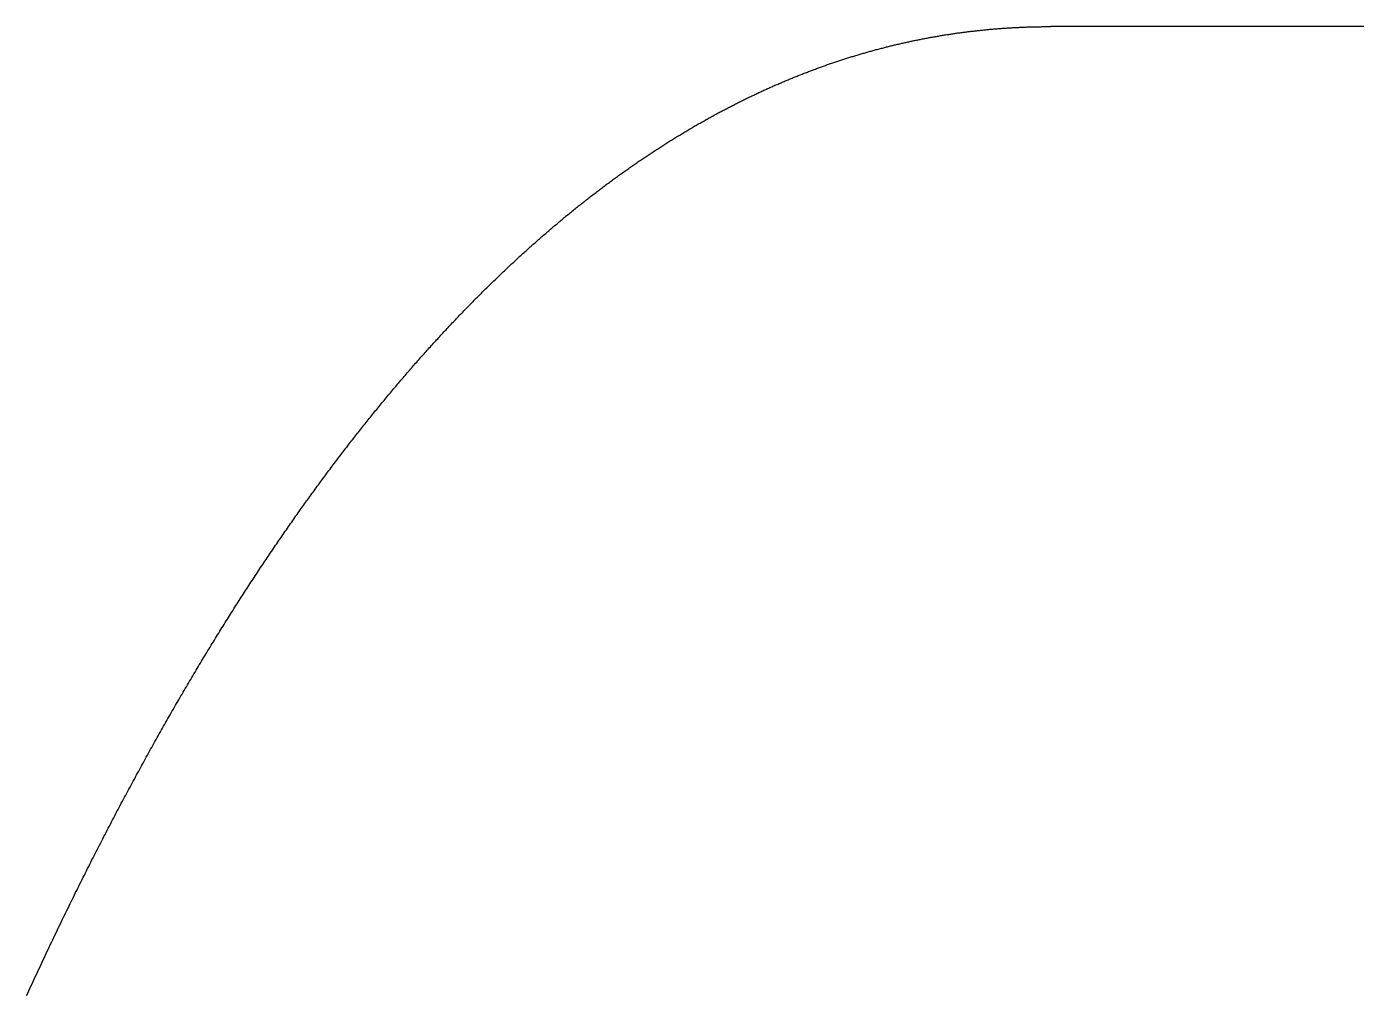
# Model space of a CAD drawing. Extents: x -14 to 314, y -178 to 13.
# Drawn here: x -3.18 to 13.29, y 1.01 to 13 of the extents above; entities that cross this region are included whole.
import ezdxf

# ---------------------------------------------------------------- set-up
doc = ezdxf.new("R2010")
doc.units = 0
doc.layers.add('BLACK', color=7, linetype='CONTINUOUS')

msp = doc.modelspace()

# ---------------------------------------------------------------- linework, layer by layer
at = {"layer": 'BLACK', "linetype": 'CONTINUOUS'}
for p, q in [((7.92367, 12.848997), (7.936324, 12.851439)), ((7.936324, 12.851439), (7.948977, 12.853861)), ((7.948977, 12.853861), (7.961634, 12.856263)), ((7.961634, 12.856263), (7.97429, 12.858645)), ((7.97429, 12.858645), (7.986951, 12.861007)), ((7.986951, 12.861007), (7.999611, 12.863349)), ((7.999611, 12.863349), (8.012275, 12.865672)), ((8.012275, 12.865672), (8.024939, 12.867973)), ((8.024939, 12.867973), (8.037607, 12.870256)), ((8.037607, 12.870256), (8.050275, 12.872517)), ((8.050275, 12.872517), (8.062946, 12.87476)), ((8.062946, 12.87476), (8.075617, 12.876982)), ((8.075617, 12.876982), (8.088293, 12.879184)), ((8.088293, 12.879184), (8.100968, 12.881366)), ((8.100968, 12.881366), (8.113647, 12.883528)), ((8.113647, 12.883528), (8.126326, 12.88567)), ((8.126326, 12.88567), (8.139009, 12.887793)), ((8.139009, 12.887793), (8.151692, 12.889895)), ((8.151692, 12.889895), (8.164379, 12.891977)), ((8.164379, 12.891977), (8.177066, 12.894039)), ((8.177066, 12.894039), (8.189757, 12.896082)), ((8.189757, 12.896082), (8.202448, 12.898104)), ((8.202448, 12.898104), (8.215143, 12.900107)), ((8.215143, 12.900107), (8.227838, 12.90209)), ((8.227838, 12.90209), (8.240538, 12.904053)), ((8.240538, 12.904053), (8.253237, 12.905995)), ((8.253237, 12.905995), (8.26594, 12.907918)), ((8.26594, 12.907918), (8.278644, 12.909821)), ((8.278644, 12.909821), (8.291351, 12.911704)), ((8.291351, 12.911704), (8.304059, 12.913567)), ((8.304059, 12.913567), (8.316771, 12.915411)), ((8.316771, 12.915411), (8.329483, 12.917234)), ((8.329483, 12.917234), (8.342199, 12.919038)), ((8.342199, 12.919038), (8.354916, 12.920821)), ((8.354916, 12.920821), (8.367637, 12.922585)), ((8.367637, 12.922585), (8.380358, 12.924329)), ((8.380358, 12.924329), (8.393083, 12.926053)), ((8.393083, 12.926053), (8.405808, 12.927756)), ((8.405808, 12.927756), (8.418538, 12.929441)), ((8.418538, 12.929441), (8.431268, 12.931105)), ((8.431268, 12.931105), (8.444002, 12.932749)), ((8.444002, 12.932749), (8.456737, 12.934374)), ((8.456737, 12.934374), (8.469476, 12.935979)), ((8.469476, 12.935979), (8.482215, 12.937563)), ((8.482215, 12.937563), (8.494959, 12.939128)), ((8.494959, 12.939128), (8.507703, 12.940673)), ((8.507703, 12.940673), (8.520451, 12.942199)), ((8.520451, 12.942199), (8.5332, 12.943704)), ((8.5332, 12.943704), (8.545954, 12.945189)), ((8.545954, 12.945189), (8.558707, 12.946655)), ((8.558707, 12.946655), (8.571465, 12.948101)), ((8.571465, 12.948101), (8.584224, 12.949527)), ((8.584224, 12.949527), (8.596987, 12.950933)), ((8.596987, 12.950933), (8.609751, 12.952319)), ((8.609751, 12.952319), (8.622519, 12.953685)), ((8.622519, 12.953685), (8.635288, 12.955032)), ((8.635288, 12.955032), (8.648061, 12.956359)), ((8.648061, 12.956359), (8.660835, 12.957665)), ((8.660835, 12.957665), (8.673613, 12.958952)), ((8.673613, 12.958952), (8.686392, 12.960219)), ((8.686392, 12.960219), (8.699175, 12.961467)), ((8.699175, 12.961467), (8.711959, 12.962694)), ((8.711959, 12.962694), (8.724748, 12.963902)), ((8.724748, 12.963902), (8.737538, 12.965089)), ((8.737538, 12.965089), (8.750331, 12.966257)), ((8.750331, 12.966257), (8.763126, 12.967405)), ((8.763126, 12.967405), (8.775925, 12.968534)), ((8.775925, 12.968534), (8.788726, 12.969642)), ((8.788726, 12.969642), (8.80153, 12.970731)), ((8.80153, 12.970731), (8.814336, 12.971799)), ((8.814336, 12.971799), (8.827146, 12.972848)), ((8.827146, 12.972848), (8.839957, 12.973877)), ((8.839957, 12.973877), (8.852773, 12.974886)), ((8.852773, 12.974886), (8.86559, 12.975876)), ((8.86559, 12.975876), (8.878411, 12.976845)), ((8.878411, 12.976845), (8.891234, 12.977795)), ((8.891234, 12.977795), (8.90406, 12.978724)), ((8.90406, 12.978724), (8.916889, 12.979634)), ((8.916889, 12.979634), (8.929721, 12.980524)), ((8.929721, 12.980524), (8.942555, 12.981395)), ((8.942555, 12.981395), (8.955393, 12.982245)), ((8.955393, 12.982245), (8.968233, 12.983075)), ((8.968233, 12.983075), (8.981077, 12.983886)), ((8.981077, 12.983886), (8.993923, 12.984677)), ((8.993923, 12.984677), (9.006773, 12.985448)), ((9.006773, 12.985448), (9.019624, 12.986199)), ((9.019624, 12.986199), (9.03248, 12.98693)), ((9.03248, 12.98693), (9.045338, 12.987641)), ((9.045338, 12.987641), (9.0582, 12.988333)), ((9.0582, 12.988333), (9.071064, 12.989004)), ((9.071064, 12.989004), (9.083931, 12.989656)), ((9.083931, 12.989656), (9.096801, 12.990288)), ((9.096801, 12.990288), (9.109675, 12.9909)), ((9.109675, 12.9909), (9.122552, 12.991492)), ((9.122552, 12.991492), (9.135432, 12.992064)), ((9.135432, 12.992064), (9.148314, 12.992616)), ((9.148314, 12.992616), (9.1612, 12.993149)), ((9.1612, 12.993149), (9.174089, 12.993661)), ((9.174089, 12.993661), (9.186982, 12.994154)), ((9.186982, 12.994154), (9.199877, 12.994627)), ((9.199877, 12.994627), (9.212776, 12.99508)), ((9.212776, 12.99508), (9.225678, 12.995513)), ((9.225678, 12.995513), (9.238583, 12.995926)), ((9.238583, 12.995926), (9.251491, 12.996319)), ((9.251491, 12.996319), (9.264403, 12.996692)), ((9.264403, 12.996692), (9.277318, 12.997045)), ((9.277318, 12.997045), (9.290236, 12.997379)), ((9.290236, 12.997379), (9.303157, 12.997692)), ((9.303157, 12.997692), (9.316082, 12.997986)), ((9.316082, 12.997986), (9.32901, 12.998259)), ((9.32901, 12.998259), (9.341942, 12.998513)), ((9.341942, 12.998513), (9.354877, 12.998746)), ((9.354877, 12.998746), (9.367815, 12.99896)), ((9.367815, 12.99896), (9.380756, 12.999154)), ((9.380756, 12.999154), (9.393702, 12.999328)), ((9.393702, 12.999328), (9.40665, 12.999482)), ((9.40665, 12.999482), (9.419602, 12.999616)), ((9.419602, 12.999616), (9.432557, 12.99973)), ((9.432557, 12.99973), (9.445516, 12.999824)), ((9.445516, 12.999824), (9.458478, 12.999898)), ((9.458478, 12.999898), (9.471445, 12.999952)), ((9.471445, 12.999952), (9.484414, 12.999986)), ((9.484414, 12.999986), (9.497387, 13)), ((9.497387, 13), (9.5, 13)), ((298, 13), (9.5, 13)), ((7.230074, 12.683605), (7.24265, 12.68716)), ((7.24265, 12.68716), (7.25523, 12.690696)), ((7.25523, 12.690696), (7.267808, 12.694211)), ((7.267808, 12.694211), (7.28039, 12.697706)), ((7.28039, 12.697706), (7.29297, 12.70118)), ((7.29297, 12.70118), (7.305554, 12.704634)), ((7.305554, 12.704634), (7.318137, 12.708067)), ((7.318137, 12.708067), (7.330723, 12.71148)), ((7.330723, 12.71148), (7.343307, 12.714872)), ((7.343307, 12.714872), (7.355896, 12.718245)), ((7.355896, 12.718245), (7.368482, 12.721596)), ((7.368482, 12.721596), (7.381073, 12.724927)), ((7.381073, 12.724927), (7.393662, 12.728238)), ((7.393662, 12.728238), (7.406255, 12.731528)), ((7.406255, 12.731528), (7.418846, 12.734798)), ((7.418846, 12.734798), (7.431442, 12.738048)), ((7.431442, 12.738048), (7.444035, 12.741277)), ((7.444035, 12.741277), (7.456633, 12.744486)), ((7.456633, 12.744486), (7.469229, 12.747675)), ((7.469229, 12.747675), (7.481829, 12.750843)), ((7.481829, 12.750843), (7.494428, 12.753991)), ((7.494428, 12.753991), (7.507031, 12.757119)), ((7.507031, 12.757119), (7.519632, 12.760226)), ((7.519632, 12.760226), (7.532237, 12.763313)), ((7.532237, 12.763313), (7.544841, 12.76638)), ((7.544841, 12.76638), (7.557449, 12.769427)), ((7.557449, 12.769427), (7.570055, 12.772453)), ((7.570055, 12.772453), (7.582666, 12.775459)), ((7.582666, 12.775459), (7.595275, 12.778445)), ((7.595275, 12.778445), (7.607888, 12.781411)), ((7.607888, 12.781411), (7.6205, 12.784356)), ((7.6205, 12.784356), (7.633116, 12.787281)), ((7.633116, 12.787281), (7.645731, 12.790186)), ((7.645731, 12.790186), (7.65835, 12.793071)), ((7.65835, 12.793071), (7.670967, 12.795935)), ((7.670967, 12.795935), (7.683589, 12.79878)), ((7.683589, 12.79878), (7.69621, 12.801603)), ((7.69621, 12.801603), (7.708834, 12.804408)), ((7.708834, 12.804408), (7.721458, 12.807191)), ((7.721458, 12.807191), (7.734085, 12.809955)), ((7.734085, 12.809955), (7.746712, 12.812698)), ((7.746712, 12.812698), (7.759343, 12.815422)), ((7.759343, 12.815422), (7.771972, 12.818125)), ((7.771972, 12.818125), (7.784606, 12.820809)), ((7.784606, 12.820809), (7.797239, 12.823471)), ((7.797239, 12.823471), (7.809876, 12.826114)), ((7.809876, 12.826114), (7.822512, 12.828737)), ((7.822512, 12.828737), (7.835152, 12.83134)), ((7.835152, 12.83134), (7.847792, 12.833922)), ((7.847792, 12.833922), (7.860435, 12.836485)), ((7.860435, 12.836485), (7.873078, 12.839027)), ((7.873078, 12.839027), (7.885725, 12.84155)), ((7.885725, 12.84155), (7.898371, 12.844052)), ((7.898371, 12.844052), (7.911021, 12.846535)), ((7.911021, 12.846535), (7.92367, 12.848997)), ((6.7151, 12.519997), (6.727649, 12.524405)), ((6.727649, 12.524405), (6.740195, 12.528791)), ((6.740195, 12.528791), (6.752745, 12.533157)), ((6.752745, 12.533157), (6.765292, 12.537501)), ((6.765292, 12.537501), (6.777844, 12.541825)), ((6.777844, 12.541825), (6.790392, 12.546127)), ((6.790392, 12.546127), (6.802944, 12.550409)), ((6.802944, 12.550409), (6.815493, 12.554669)), ((6.815493, 12.554669), (6.828047, 12.558909)), ((6.828047, 12.558909), (6.840597, 12.563127)), ((6.840597, 12.563127), (6.853152, 12.567326)), ((6.853152, 12.567326), (6.865703, 12.571502)), ((6.865703, 12.571502), (6.878259, 12.575659)), ((6.878259, 12.575659), (6.890812, 12.579793)), ((6.890812, 12.579793), (6.903369, 12.583908)), ((6.903369, 12.583908), (6.915923, 12.588001)), ((6.915923, 12.588001), (6.928481, 12.592074)), ((6.928481, 12.592074), (6.941037, 12.596126)), ((6.941037, 12.596126), (6.953597, 12.600157)), ((6.953597, 12.600157), (6.966154, 12.604167)), ((6.966154, 12.604167), (6.978715, 12.608157)), ((6.978715, 12.608157), (6.991273, 12.612125)), ((6.991273, 12.612125), (7.003836, 12.616074)), ((7.003836, 12.616074), (7.016396, 12.620001)), ((7.016396, 12.620001), (7.02896, 12.623908)), ((7.02896, 12.623908), (7.041522, 12.627793)), ((7.041522, 12.627793), (7.054087, 12.631659)), ((7.054087, 12.631659), (7.06665, 12.635503)), ((7.06665, 12.635503), (7.079218, 12.639327)), ((7.079218, 12.639327), (7.091783, 12.64313)), ((7.091783, 12.64313), (7.104352, 12.646913)), ((7.104352, 12.646913), (7.116918, 12.650674)), ((7.116918, 12.650674), (7.129489, 12.654416)), ((7.129489, 12.654416), (7.142057, 12.658136)), ((7.142057, 12.658136), (7.15463, 12.661836)), ((7.15463, 12.661836), (7.1672, 12.665515)), ((7.1672, 12.665515), (7.179774, 12.669175)), ((7.179774, 12.669175), (7.192346, 12.672812)), ((7.192346, 12.672812), (7.204922, 12.676431)), ((7.204922, 12.676431), (7.217496, 12.680027)), ((7.217496, 12.680027), (7.230074, 12.683605)), ((6.27616, 12.352364), (6.288696, 12.357516)), ((6.288696, 12.357516), (6.301236, 12.362649)), ((6.301236, 12.362649), (6.313772, 12.367759)), ((6.313772, 12.367759), (6.326312, 12.372848)), ((6.326312, 12.372848), (6.338848, 12.377915)), ((6.338848, 12.377915), (6.351388, 12.382961)), ((6.351388, 12.382961), (6.363924, 12.387985)), ((6.363924, 12.387985), (6.376465, 12.392988)), ((6.376465, 12.392988), (6.389001, 12.397969)), ((6.389001, 12.397969), (6.401542, 12.402929)), ((6.401542, 12.402929), (6.414079, 12.407867)), ((6.414079, 12.407867), (6.42662, 12.412785)), ((6.42662, 12.412785), (6.439158, 12.417679)), ((6.439158, 12.417679), (6.451699, 12.422554)), ((6.451699, 12.422554), (6.464237, 12.427406)), ((6.464237, 12.427406), (6.476779, 12.432238)), ((6.476779, 12.432238), (6.489318, 12.437048)), ((6.489318, 12.437048), (6.50186, 12.441837)), ((6.50186, 12.441837), (6.514399, 12.446604)), ((6.514399, 12.446604), (6.526942, 12.451351)), ((6.526942, 12.451351), (6.539482, 12.456075)), ((6.539482, 12.456075), (6.552025, 12.460779)), ((6.552025, 12.460779), (6.564565, 12.465461)), ((6.564565, 12.465461), (6.57711, 12.470123)), ((6.57711, 12.470123), (6.589651, 12.474762)), ((6.589651, 12.474762), (6.602196, 12.479381)), ((6.602196, 12.479381), (6.614737, 12.483978)), ((6.614737, 12.483978), (6.627283, 12.488555)), ((6.627283, 12.488555), (6.639825, 12.493109)), ((6.639825, 12.493109), (6.652372, 12.497644)), ((6.652372, 12.497644), (6.664915, 12.502156)), ((6.664915, 12.502156), (6.677463, 12.506649)), ((6.677463, 12.506649), (6.690007, 12.511119)), ((6.690007, 12.511119), (6.702555, 12.515569)), ((6.702555, 12.515569), (6.7151, 12.519997)), ((5.900014, 12.187624), (5.912552, 12.193433)), ((5.912552, 12.193433), (5.925094, 12.199222)), ((5.925094, 12.199222), (5.937632, 12.204986)), ((5.937632, 12.204986), (5.950174, 12.210731)), ((5.950174, 12.210731), (5.962711, 12.216452)), ((5.962711, 12.216452), (5.975252, 12.222152)), ((5.975252, 12.222152), (5.987789, 12.227828)), ((5.987789, 12.227828), (6.00033, 12.233485)), ((6.00033, 12.233485), (6.012867, 12.239117)), ((6.012867, 12.239117), (6.025407, 12.244729)), ((6.025407, 12.244729), (6.037943, 12.250318)), ((6.037943, 12.250318), (6.050484, 12.255886)), ((6.050484, 12.255886), (6.06302, 12.26143)), ((6.06302, 12.26143), (6.07556, 12.266955)), ((6.07556, 12.266955), (6.088095, 12.272456)), ((6.088095, 12.272456), (6.100635, 12.277936)), ((6.100635, 12.277936), (6.113171, 12.283393)), ((6.113171, 12.283393), (6.125711, 12.28883)), ((6.125711, 12.28883), (6.138246, 12.294243)), ((6.138246, 12.294243), (6.150786, 12.299636)), ((6.150786, 12.299636), (6.163321, 12.305006)), ((6.163321, 12.305006), (6.175861, 12.310356)), ((6.175861, 12.310356), (6.188396, 12.315682)), ((6.188396, 12.315682), (6.200935, 12.320988)), ((6.200935, 12.320988), (6.213471, 12.32627)), ((6.213471, 12.32627), (6.22601, 12.331533)), ((6.22601, 12.331533), (6.238546, 12.336772)), ((6.238546, 12.336772), (6.251085, 12.341992)), ((6.251085, 12.341992), (6.263621, 12.347188)), ((6.263621, 12.347188), (6.27616, 12.352364)), ((5.561297, 12.022299), (5.57385, 12.028716)), ((5.57385, 12.028716), (5.586397, 12.035108)), ((5.586397, 12.035108), (5.598949, 12.04148)), ((5.598949, 12.04148), (5.611496, 12.047827)), ((5.611496, 12.047827), (5.624047, 12.054154)), ((5.624047, 12.054154), (5.636593, 12.060456)), ((5.636593, 12.060456), (5.649143, 12.066737)), ((5.649143, 12.066737), (5.661687, 12.072994)), ((5.661687, 12.072994), (5.674237, 12.07923)), ((5.674237, 12.07923), (5.686781, 12.085441)), ((5.686781, 12.085441), (5.699329, 12.091632)), ((5.699329, 12.091632), (5.711872, 12.097798)), ((5.711872, 12.097798), (5.724419, 12.103945)), ((5.724419, 12.103945), (5.736962, 12.110066)), ((5.736962, 12.110066), (5.749509, 12.116167)), ((5.749509, 12.116167), (5.76205, 12.122243)), ((5.76205, 12.122243), (5.774596, 12.1283)), ((5.774596, 12.1283), (5.787137, 12.134331)), ((5.787137, 12.134331), (5.799682, 12.140343)), ((5.799682, 12.140343), (5.812222, 12.14633)), ((5.812222, 12.14633), (5.824767, 12.152297)), ((5.824767, 12.152297), (5.837307, 12.158239)), ((5.837307, 12.158239), (5.84985, 12.164161)), ((5.84985, 12.164161), (5.862389, 12.170059)), ((5.862389, 12.170059), (5.874933, 12.175937)), ((5.874933, 12.175937), (5.887471, 12.18179)), ((5.887471, 12.18179), (5.900014, 12.187624)), ((5.259906, 11.86143), (5.272474, 11.8684)), ((5.272474, 11.8684), (5.285037, 11.875344)), ((5.285037, 11.875344), (5.297603, 11.882267)), ((5.297603, 11.882267), (5.310164, 11.889165)), ((5.310164, 11.889165), (5.32273, 11.896042)), ((5.32273, 11.896042), (5.335289, 11.902893)), ((5.335289, 11.902893), (5.347853, 11.909724)), ((5.347853, 11.909724), (5.360411, 11.916528)), ((5.360411, 11.916528), (5.372973, 11.923313)), ((5.372973, 11.923313), (5.38553, 11.930071)), ((5.38553, 11.930071), (5.398091, 11.93681)), ((5.398091, 11.93681), (5.410647, 11.943522)), ((5.410647, 11.943522), (5.423207, 11.950214)), ((5.423207, 11.950214), (5.435761, 11.956881)), ((5.435761, 11.956881), (5.44832, 11.963527)), ((5.44832, 11.963527), (5.460873, 11.970147)), ((5.460873, 11.970147), (5.47343, 11.976748)), ((5.47343, 11.976748), (5.485982, 11.983322)), ((5.485982, 11.983322), (5.498538, 11.989877)), ((5.498538, 11.989877), (5.511089, 11.996406)), ((5.511089, 11.996406), (5.523644, 12.002914)), ((5.523644, 12.002914), (5.536194, 12.009398)), ((5.536194, 12.009398), (5.548748, 12.015861)), ((5.548748, 12.015861), (5.561297, 12.022299)), ((4.97068, 11.69467), (4.983262, 11.70218)), ((4.983262, 11.70218), (4.995849, 11.709668)), ((4.995849, 11.709668), (5.008429, 11.71713)), ((5.008429, 11.71713), (5.021013, 11.724571)), ((5.021013, 11.724571), (5.033592, 11.731985)), ((5.033592, 11.731985), (5.046175, 11.739379)), ((5.046175, 11.739379), (5.058751, 11.746745)), ((5.058751, 11.746745), (5.071332, 11.754091)), ((5.071332, 11.754091), (5.083907, 11.761411)), ((5.083907, 11.761411), (5.096486, 11.768709)), ((5.096486, 11.768709), (5.10906, 11.775981)), ((5.10906, 11.775981), (5.121637, 11.783233)), ((5.121637, 11.783233), (5.134209, 11.790458)), ((5.134209, 11.790458), (5.146785, 11.797662)), ((5.146785, 11.797662), (5.159355, 11.80484)), ((5.159355, 11.80484), (5.171929, 11.811997)), ((5.171929, 11.811997), (5.184497, 11.819128)), ((5.184497, 11.819128), (5.19707, 11.826238)), ((5.19707, 11.826238), (5.209637, 11.833322)), ((5.209637, 11.833322), (5.222208, 11.840385)), ((5.222208, 11.840385), (5.234773, 11.847423)), ((5.234773, 11.847423), (5.247343, 11.854439)), ((5.247343, 11.854439), (5.259906, 11.86143)), ((4.706171, 11.531383), (4.71878, 11.539403)), ((4.71878, 11.539403), (4.731382, 11.547395)), ((4.731382, 11.547395), (4.743989, 11.555366)), ((4.743989, 11.555366), (4.756588, 11.563308)), ((4.756588, 11.563308), (4.769193, 11.571231)), ((4.769193, 11.571231), (4.781791, 11.579125)), ((4.781791, 11.579125), (4.794393, 11.586999)), ((4.794393, 11.586999), (4.806989, 11.594844)), ((4.806989, 11.594844), (4.819589, 11.60267)), ((4.819589, 11.60267), (4.832182, 11.610467)), ((4.832182, 11.610467), (4.844781, 11.618244)), ((4.844781, 11.618244), (4.857372, 11.625993)), ((4.857372, 11.625993), (4.869968, 11.633721)), ((4.869968, 11.633721), (4.882558, 11.641422)), ((4.882558, 11.641422), (4.895152, 11.649103)), ((4.895152, 11.649103), (4.90774, 11.656755)), ((4.90774, 11.656755), (4.920332, 11.664388)), ((4.920332, 11.664388), (4.932918, 11.671993)), ((4.932918, 11.671993), (4.945508, 11.679577)), ((4.945508, 11.679577), (4.958092, 11.687134)), ((4.958092, 11.687134), (4.97068, 11.69467)), ((4.453813, 11.365859), (4.466445, 11.374373)), ((4.466445, 11.374373), (4.47907, 11.382857)), ((4.47907, 11.382857), (4.4917, 11.391321)), ((4.4917, 11.391321), (4.504322, 11.399756)), ((4.504322, 11.399756), (4.51695, 11.40817)), ((4.51695, 11.40817), (4.52957, 11.416556)), ((4.52957, 11.416556), (4.542195, 11.42492)), ((4.542195, 11.42492), (4.554812, 11.433256)), ((4.554812, 11.433256), (4.567435, 11.44157)), ((4.567435, 11.44157), (4.58005, 11.449856)), ((4.58005, 11.449856), (4.592671, 11.458122)), ((4.592671, 11.458122), (4.605284, 11.466359)), ((4.605284, 11.466359), (4.617902, 11.474575)), ((4.617902, 11.474575), (4.630512, 11.482762)), ((4.630512, 11.482762), (4.643128, 11.490929)), ((4.643128, 11.490929), (4.655736, 11.499067)), ((4.655736, 11.499067), (4.66835, 11.507185)), ((4.66835, 11.507185), (4.680956, 11.515274)), ((4.680956, 11.515274), (4.693567, 11.523343)), ((4.693567, 11.523343), (4.706171, 11.531383)), ((4.213618, 11.199358), (4.226269, 11.208347)), ((4.226269, 11.208347), (4.238924, 11.217315)), ((4.238924, 11.217315), (4.251572, 11.226253)), ((4.251572, 11.226253), (4.264225, 11.23517)), ((4.264225, 11.23517), (4.276871, 11.244058)), ((4.276871, 11.244058), (4.289521, 11.252924)), ((4.289521, 11.252924), (4.302164, 11.261761)), ((4.302164, 11.261761), (4.314811, 11.270576)), ((4.314811, 11.270576), (4.327451, 11.279363)), ((4.327451, 11.279363), (4.340096, 11.288128)), ((4.340096, 11.288128), (4.352734, 11.296863)), ((4.352734, 11.296863), (4.365376, 11.305578)), ((4.365376, 11.305578), (4.378011, 11.314263)), ((4.378011, 11.314263), (4.390651, 11.322927)), ((4.390651, 11.322927), (4.403284, 11.331562)), ((4.403284, 11.331562), (4.415921, 11.340176)), ((4.415921, 11.340176), (4.428551, 11.34876)), ((4.428551, 11.34876), (4.441185, 11.357324)), ((4.441185, 11.357324), (4.453813, 11.365859)), ((3.98561, 11.033116), (3.998286, 11.042569)), ((3.998286, 11.042569), (4.010967, 11.052001)), ((4.010967, 11.052001), (4.02364, 11.061403)), ((4.02364, 11.061403), (4.036318, 11.070783)), ((4.036318, 11.070783), (4.048988, 11.080132)), ((4.048988, 11.080132), (4.061664, 11.08946)), ((4.061664, 11.08946), (4.074331, 11.098758)), ((4.074331, 11.098758), (4.087003, 11.108034)), ((4.087003, 11.108034), (4.099668, 11.11728)), ((4.099668, 11.11728), (4.112337, 11.126504)), ((4.112337, 11.126504), (4.124999, 11.135699)), ((4.124999, 11.135699), (4.137666, 11.144872)), ((4.137666, 11.144872), (4.150325, 11.154015)), ((4.150325, 11.154015), (4.162989, 11.163136)), ((4.162989, 11.163136), (4.175645, 11.172228)), ((4.175645, 11.172228), (4.188306, 11.181298)), ((4.188306, 11.181298), (4.20096, 11.190339)), ((4.20096, 11.190339), (4.213618, 11.199358)), ((3.769829, 10.86835), (3.782537, 10.878256)), ((3.782537, 10.878256), (3.795237, 10.88813)), ((3.795237, 10.88813), (3.807942, 10.897983)), ((3.807942, 10.897983), (3.82064, 10.907804)), ((3.82064, 10.907804), (3.833342, 10.917604)), ((3.833342, 10.917604), (3.846036, 10.927372)), ((3.846036, 10.927372), (3.858735, 10.937119)), ((3.858735, 10.937119), (3.871426, 10.946835)), ((3.871426, 10.946835), (3.884122, 10.956529)), ((3.884122, 10.956529), (3.89681, 10.966191)), ((3.89681, 10.966191), (3.909503, 10.975833)), ((3.909503, 10.975833), (3.922188, 10.985443)), ((3.922188, 10.985443), (3.934878, 10.995032)), ((3.934878, 10.995032), (3.94756, 11.00459)), ((3.94756, 11.00459), (3.960246, 11.014126)), ((3.960246, 11.014126), (3.972926, 11.023632)), ((3.972926, 11.023632), (3.98561, 11.033116)), ((3.566332, 10.706255), (3.579066, 10.716591)), ((3.579066, 10.716591), (3.591792, 10.726894)), ((3.591792, 10.726894), (3.604523, 10.737175)), ((3.604523, 10.737175), (3.617245, 10.747425)), ((3.617245, 10.747425), (3.629973, 10.757652)), ((3.629973, 10.757652), (3.642692, 10.767847)), ((3.642692, 10.767847), (3.655416, 10.778021)), ((3.655416, 10.778021), (3.668132, 10.788162)), ((3.668132, 10.788162), (3.680853, 10.798282)), ((3.680853, 10.798282), (3.693566, 10.80837)), ((3.693566, 10.80837), (3.706283, 10.818436)), ((3.706283, 10.818436), (3.718993, 10.82847)), ((3.718993, 10.82847), (3.731707, 10.838483)), ((3.731707, 10.838483), (3.744414, 10.848464)), ((3.744414, 10.848464), (3.757125, 10.858423)), ((3.757125, 10.858423), (3.769829, 10.86835)), ((3.362417, 10.537214), (3.375178, 10.547988)), ((3.375178, 10.547988), (3.38793, 10.558729)), ((3.38793, 10.558729), (3.400687, 10.569447)), ((3.400687, 10.569447), (3.413436, 10.580133)), ((3.413436, 10.580133), (3.42619, 10.590796)), ((3.42619, 10.590796), (3.438936, 10.601427)), ((3.438936, 10.601427), (3.451686, 10.612035)), ((3.451686, 10.612035), (3.464428, 10.622611)), ((3.464428, 10.622611), (3.477176, 10.633165)), ((3.477176, 10.633165), (3.489914, 10.643686)), ((3.489914, 10.643686), (3.502658, 10.654185)), ((3.502658, 10.654185), (3.515394, 10.664651)), ((3.515394, 10.664651), (3.528134, 10.675096)), ((3.528134, 10.675096), (3.540866, 10.685507)), ((3.540866, 10.685507), (3.553604, 10.695897)), ((3.553604, 10.695897), (3.566332, 10.706255)), ((3.170853, 10.372312), (3.183633, 10.383499)), ((3.183633, 10.383499), (3.196418, 10.394663)), ((3.196418, 10.394663), (3.209194, 10.405794)), ((3.209194, 10.405794), (3.221976, 10.416902)), ((3.221976, 10.416902), (3.234749, 10.427976)), ((3.234749, 10.427976), (3.247527, 10.439028)), ((3.247527, 10.439028), (3.260296, 10.450047)), ((3.260296, 10.450047), (3.273071, 10.461043)), ((3.273071, 10.461043), (3.285837, 10.472005)), ((3.285837, 10.472005), (3.298608, 10.482946)), ((3.298608, 10.482946), (3.31137, 10.493853)), ((3.31137, 10.493853), (3.324138, 10.504737)), ((3.324138, 10.504737), (3.336897, 10.515589)), ((3.336897, 10.515589), (3.349661, 10.526418)), ((3.349661, 10.526418), (3.362417, 10.537214)), ((2.991699, 10.212685), (3.004503, 10.224269)), ((3.004503, 10.224269), (3.017314, 10.235831)), ((3.017314, 10.235831), (3.030115, 10.247357)), ((3.030115, 10.247357), (3.042921, 10.258862)), ((3.042921, 10.258862), (3.055719, 10.270331)), ((3.055719, 10.270331), (3.068522, 10.281779)), ((3.068522, 10.281779), (3.081316, 10.293192)), ((3.081316, 10.293192), (3.094116, 10.304582)), ((3.094116, 10.304582), (3.106906, 10.315938)), ((3.106906, 10.315938), (3.119702, 10.327272)), ((3.119702, 10.327272), (3.132489, 10.338571)), ((3.132489, 10.338571), (3.145281, 10.349849)), ((3.145281, 10.349849), (3.158064, 10.361092)), ((3.158064, 10.361092), (3.170853, 10.372312)), ((2.812189, 10.047441), (2.825019, 10.059429)), ((2.825019, 10.059429), (2.837855, 10.071395)), ((2.837855, 10.071395), (2.850682, 10.083325)), ((2.850682, 10.083325), (2.863514, 10.095232)), ((2.863514, 10.095232), (2.876337, 10.107104)), ((2.876337, 10.107104), (2.889166, 10.118954)), ((2.889166, 10.118954), (2.901985, 10.130768)), ((2.901985, 10.130768), (2.91481, 10.14256)), ((2.91481, 10.14256), (2.927626, 10.154316)), ((2.927626, 10.154316), (2.940447, 10.16605)), ((2.940447, 10.16605), (2.953259, 10.177748)), ((2.953259, 10.177748), (2.966076, 10.189425)), ((2.966076, 10.189425), (2.978885, 10.201066)), ((2.978885, 10.201066), (2.991699, 10.212685)), ((2.632315, 9.876483), (2.645172, 9.888882)), ((2.645172, 9.888882), (2.658034, 9.901259)), ((2.658034, 9.901259), (2.670887, 9.913599)), ((2.670887, 9.913599), (2.683745, 9.925917)), ((2.683745, 9.925917), (2.696594, 9.938198)), ((2.696594, 9.938198), (2.709449, 9.950456)), ((2.709449, 9.950456), (2.722294, 9.962679)), ((2.722294, 9.962679), (2.735145, 9.974878)), ((2.735145, 9.974878), (2.747987, 9.987042)), ((2.747987, 9.987042), (2.760834, 9.999183)), ((2.760834, 9.999183), (2.773672, 10.011288)), ((2.773672, 10.011288), (2.786515, 10.02337)), ((2.786515, 10.02337), (2.799349, 10.035417)), ((2.799349, 10.035417), (2.812189, 10.047441)), ((2.464954, 9.712529), (2.477843, 9.725324)), ((2.477843, 9.725324), (2.490722, 9.738081)), ((2.490722, 9.738081), (2.503607, 9.750816)), ((2.503607, 9.750816), (2.516483, 9.763514)), ((2.516483, 9.763514), (2.529364, 9.776188)), ((2.529364, 9.776188), (2.542236, 9.788826)), ((2.542236, 9.788826), (2.555113, 9.801441)), ((2.555113, 9.801441), (2.567981, 9.814019)), ((2.567981, 9.814019), (2.580855, 9.826574)), ((2.580855, 9.826574), (2.593719, 9.839092)), ((2.593719, 9.839092), (2.606589, 9.851588)), ((2.606589, 9.851588), (2.619449, 9.864046)), ((2.619449, 9.864046), (2.632315, 9.876483)), ((2.297276, 9.543489), (2.310182, 9.556671)), ((2.310182, 9.556671), (2.323094, 9.56983)), ((2.323094, 9.56983), (2.335997, 9.582951)), ((2.335997, 9.582951), (2.348905, 9.59605)), ((2.348905, 9.59605), (2.361804, 9.60911)), ((2.361804, 9.60911), (2.374708, 9.622147)), ((2.374708, 9.622147), (2.387603, 9.635146)), ((2.387603, 9.635146), (2.400503, 9.648123)), ((2.400503, 9.648123), (2.413394, 9.661061)), ((2.413394, 9.661061), (2.426291, 9.673977)), ((2.426291, 9.673977), (2.439178, 9.686855)), ((2.439178, 9.686855), (2.452071, 9.699711)), ((2.452071, 9.699711), (2.464954, 9.712529)), ((2.142201, 9.382857), (2.155131, 9.396409)), ((2.155131, 9.396409), (2.168067, 9.409938)), ((2.168067, 9.409938), (2.180993, 9.423428)), ((2.180993, 9.423428), (2.193924, 9.436895)), ((2.193924, 9.436895), (2.206846, 9.450323)), ((2.206846, 9.450323), (2.219774, 9.463728)), ((2.219774, 9.463728), (2.232692, 9.477095)), ((2.232692, 9.477095), (2.245616, 9.490438)), ((2.245616, 9.490438), (2.25853, 9.503743)), ((2.25853, 9.503743), (2.27145, 9.517025)), ((2.27145, 9.517025), (2.28436, 9.530268)), ((2.28436, 9.530268), (2.297276, 9.543489)), ((1.986845, 9.21775), (1.999798, 9.231677)), ((1.999798, 9.231677), (2.012757, 9.245581)), ((2.012757, 9.245581), (2.025707, 9.259446)), ((2.025707, 9.259446), (2.038662, 9.273287)), ((2.038662, 9.273287), (2.051607, 9.287088)), ((2.051607, 9.287088), (2.064559, 9.300867)), ((2.064559, 9.300867), (2.0775, 9.314606)), ((2.0775, 9.314606), (2.090447, 9.328322)), ((2.090447, 9.328322), (2.103385, 9.341998)), ((2.103385, 9.341998), (2.116328, 9.355652)), ((2.116328, 9.355652), (2.129262, 9.369266)), ((2.129262, 9.369266), (2.142201, 9.382857)), ((1.831205, 9.048101), (1.844182, 9.062409)), ((1.844182, 9.062409), (1.857165, 9.076694)), ((1.857165, 9.076694), (1.870138, 9.090938)), ((1.870138, 9.090938), (1.883117, 9.105159)), ((1.883117, 9.105159), (1.896086, 9.11934)), ((1.896086, 9.11934), (1.909061, 9.133497)), ((1.909061, 9.133497), (1.922026, 9.147614)), ((1.922026, 9.147614), (1.934997, 9.161708)), ((1.934997, 9.161708), (1.947958, 9.175762)), ((1.947958, 9.175762), (1.960925, 9.189792)), ((1.960925, 9.189792), (1.973882, 9.203782)), ((1.973882, 9.203782), (1.986845, 9.21775)), ((1.688281, 8.888537), (1.701287, 8.903208)), ((1.701287, 8.903208), (1.714284, 8.917838)), ((1.714284, 8.917838), (1.727287, 8.932445)), ((1.727287, 8.932445), (1.740279, 8.94701)), ((1.740279, 8.94701), (1.753278, 8.961552)), ((1.753278, 8.961552), (1.766267, 8.976053)), ((1.766267, 8.976053), (1.779262, 8.99053)), ((1.779262, 8.99053), (1.792247, 9.004966)), ((1.792247, 9.004966), (1.805237, 9.019379)), ((1.805237, 9.019379), (1.818218, 9.033752)), ((1.818218, 9.033752), (1.831205, 9.048101)), ((1.545124, 8.725057), (1.558145, 8.740078)), ((1.558145, 8.740078), (1.571171, 8.755076)), ((1.571171, 8.755076), (1.584188, 8.770032)), ((1.584188, 8.770032), (1.59721, 8.784964)), ((1.59721, 8.784964), (1.610223, 8.799854)), ((1.610223, 8.799854), (1.623241, 8.81472)), ((1.623241, 8.81472), (1.63625, 8.829545)), ((1.63625, 8.829545), (1.649265, 8.844346)), ((1.649265, 8.844346), (1.662269, 8.859106)), ((1.662269, 8.859106), (1.67528, 8.873842)), ((1.67528, 8.873842), (1.688281, 8.888537)), ((1.40172, 8.55759), (1.414771, 8.572984)), ((1.414771, 8.572984), (1.427811, 8.588336)), ((1.427811, 8.588336), (1.440857, 8.603664)), ((1.440857, 8.603664), (1.453894, 8.618949)), ((1.453894, 8.618949), (1.466936, 8.634211)), ((1.466936, 8.634211), (1.479968, 8.64943)), ((1.479968, 8.64943), (1.493007, 8.664625)), ((1.493007, 8.664625), (1.506035, 8.679778)), ((1.506035, 8.679778), (1.519069, 8.694907)), ((1.519069, 8.694907), (1.532094, 8.709994)), ((1.532094, 8.709994), (1.545124, 8.725057)), ((1.271149, 8.401854), (1.284219, 8.417583)), ((1.284219, 8.417583), (1.297279, 8.433269)), ((1.297279, 8.433269), (1.310345, 8.448932)), ((1.310345, 8.448932), (1.323401, 8.464551)), ((1.323401, 8.464551), (1.336463, 8.480146)), ((1.336463, 8.480146), (1.349516, 8.495698)), ((1.349516, 8.495698), (1.362574, 8.511226)), ((1.362574, 8.511226), (1.375622, 8.526711)), ((1.375622, 8.526711), (1.388676, 8.542172)), ((1.388676, 8.542172), (1.40172, 8.55759)), ((1.127297, 8.226652), (1.140381, 8.242745)), ((1.140381, 8.242745), (1.15347, 8.258814)), ((1.15347, 8.258814), (1.16655, 8.274838)), ((1.16655, 8.274838), (1.179636, 8.290839)), ((1.179636, 8.290839), (1.192712, 8.306796)), ((1.192712, 8.306796), (1.205794, 8.322728)), ((1.205794, 8.322728), (1.218865, 8.338617)), ((1.218865, 8.338617), (1.231943, 8.354482)), ((1.231943, 8.354482), (1.245011, 8.370303)), ((1.245011, 8.370303), (1.258085, 8.3861)), ((1.258085, 8.3861), (1.271149, 8.401854)), ((0.996313, 8.063786), (1.009416, 8.080222)), ((1.009416, 8.080222), (1.022525, 8.096634)), ((1.022525, 8.096634), (1.035625, 8.113002)), ((1.035625, 8.113002), (1.04873, 8.129345)), ((1.04873, 8.129345), (1.061825, 8.145643)), ((1.061825, 8.145643), (1.074927, 8.161918)), ((1.074927, 8.161918), (1.088018, 8.178148)), ((1.088018, 8.178148), (1.101116, 8.194353)), ((1.101116, 8.194353), (1.114203, 8.210515)), ((1.114203, 8.210515), (1.127297, 8.226652)), ((0.865134, 7.897461), (0.878256, 7.914245)), ((0.878256, 7.914245), (0.891385, 7.931004)), ((0.891385, 7.931004), (0.904504, 7.947719)), ((0.904504, 7.947719), (0.917629, 7.964408)), ((0.917629, 7.964408), (0.930744, 7.981053)), ((0.930744, 7.981053), (0.943865, 7.997673)), ((0.943865, 7.997673), (0.956975, 8.014248)), ((0.956975, 8.014248), (0.970093, 8.030799)), ((0.970093, 8.030799), (0.9832, 8.047304)), ((0.9832, 8.047304), (0.996313, 8.063786)), ((0.733761, 7.727635), (0.746903, 7.744771)), ((0.746903, 7.744771), (0.760051, 7.761882)), ((0.760051, 7.761882), (0.773189, 7.778947)), ((0.773189, 7.778947), (0.786333, 7.795988)), ((0.786333, 7.795988), (0.799468, 7.812982)), ((0.799468, 7.812982), (0.812608, 7.829953)), ((0.812608, 7.829953), (0.825738, 7.846877)), ((0.825738, 7.846877), (0.838875, 7.863777)), ((0.838875, 7.863777), (0.852001, 7.880631)), ((0.852001, 7.880631), (0.865134, 7.897461)), ((0.615358, 7.571758), (0.628526, 7.589225)), ((0.628526, 7.589225), (0.641683, 7.606646)), ((0.641683, 7.606646), (0.654846, 7.624041)), ((0.654846, 7.624041), (0.667999, 7.64139)), ((0.667999, 7.64139), (0.681159, 7.658715)), ((0.681159, 7.658715), (0.694308, 7.675993)), ((0.694308, 7.675993), (0.707464, 7.693246)), ((0.707464, 7.693246), (0.720609, 7.710453)), ((0.720609, 7.710453), (0.733761, 7.727635)), ((0.49681, 7.412992), (0.509986, 7.430772)), ((0.509986, 7.430772), (0.523168, 7.448527)), ((0.523168, 7.448527), (0.53634, 7.466235)), ((0.53634, 7.466235), (0.549519, 7.483917)), ((0.549519, 7.483917), (0.562687, 7.501553)), ((0.562687, 7.501553), (0.575862, 7.519164)), ((0.575862, 7.519164), (0.589027, 7.536727)), ((0.589027, 7.536727), (0.602198, 7.554266)), ((0.602198, 7.554266), (0.615358, 7.571758)), ((0.364907, 7.233141), (0.378101, 7.251284)), ((0.378101, 7.251284), (0.391302, 7.269403)), ((0.391302, 7.269403), (0.404493, 7.287473)), ((0.404493, 7.287473), (0.41769, 7.305518)), ((0.41769, 7.305518), (0.430877, 7.323516)), ((0.430877, 7.323516), (0.444071, 7.341488)), ((0.444071, 7.341488), (0.457254, 7.359413)), ((0.457254, 7.359413), (0.470444, 7.377313)), ((0.470444, 7.377313), (0.483624, 7.395165)), ((0.483624, 7.395165), (0.49681, 7.412992)), ((0.246032, 7.068139), (0.259251, 7.086625)), ((0.259251, 7.086625), (0.27246, 7.105063)), ((0.27246, 7.105063), (0.285676, 7.123475)), ((0.285676, 7.123475), (0.298882, 7.141839)), ((0.298882, 7.141839), (0.312094, 7.160177)), ((0.312094, 7.160177), (0.325295, 7.178467)), ((0.325295, 7.178467), (0.338504, 7.196732)), ((0.338504, 7.196732), (0.351702, 7.214949)), ((0.351702, 7.214949), (0.364907, 7.233141)), ((0.140244, 6.91896), (0.153478, 6.937744)), ((0.153478, 6.937744), (0.166702, 6.956478)), ((0.166702, 6.956478), (0.179932, 6.975187)), ((0.179932, 6.975187), (0.193152, 6.993847)), ((0.193152, 6.993847), (0.206379, 7.012482)), ((0.206379, 7.012482), (0.219596, 7.031067)), ((0.219596, 7.031067), (0.232819, 7.049627)), ((0.232819, 7.049627), (0.246032, 7.068139)), ((0.021101, 6.748283), (0.034342, 6.767392)), ((0.034342, 6.767392), (0.04759, 6.786476)), ((0.04759, 6.786476), (0.060828, 6.805509)), ((0.060828, 6.805509), (0.074073, 6.824518)), ((0.074073, 6.824518), (0.087308, 6.843476)), ((0.087308, 6.843476), (0.100549, 6.86241)), ((0.100549, 6.86241), (0.11378, 6.881293)), ((0.11378, 6.881293), (0.127017, 6.900152)), ((0.127017, 6.900152), (0.140244, 6.91896)), ((-0.098195, 6.574536), (-0.084929, 6.593999)), ((-0.084929, 6.593999), (-0.071674, 6.613411)), ((-0.071674, 6.613411), (-0.058411, 6.632798)), ((-0.058411, 6.632798), (-0.045159, 6.652134)), ((-0.045159, 6.652134), (-0.0319, 6.671444)), ((-0.0319, 6.671444), (-0.018652, 6.690704)), ((-0.018652, 6.690704), (-0.005396, 6.709939)), ((-0.005396, 6.709939), (0.007849, 6.729124)), ((0.007849, 6.729124), (0.021101, 6.748283)), ((-0.20435, 6.417509), (-0.19107, 6.437278)), ((-0.19107, 6.437278), (-0.177801, 6.456995)), ((-0.177801, 6.456995), (-0.164525, 6.476688)), ((-0.164525, 6.476688), (-0.151259, 6.496329)), ((-0.151259, 6.496329), (-0.137986, 6.515944)), ((-0.137986, 6.515944), (-0.124724, 6.535509)), ((-0.124724, 6.535509), (-0.111454, 6.555048)), ((-0.111454, 6.555048), (-0.098195, 6.574536)), ((-0.310614, 6.258018), (-0.297321, 6.278096)), ((-0.297321, 6.278096), (-0.284038, 6.298123)), ((-0.284038, 6.298123), (-0.270748, 6.318124)), ((-0.270748, 6.318124), (-0.257469, 6.338073)), ((-0.257469, 6.338073), (-0.244182, 6.357996)), ((-0.244182, 6.357996), (-0.230906, 6.377868)), ((-0.230906, 6.377868), (-0.217623, 6.397714)), ((-0.217623, 6.397714), (-0.20435, 6.417509)), ((-0.430285, 6.075627), (-0.416986, 6.096043)), ((-0.416986, 6.096043), (-0.403679, 6.116433)), ((-0.403679, 6.116433), (-0.390383, 6.136771)), ((-0.390383, 6.136771), (-0.37708, 6.157083)), ((-0.37708, 6.157083), (-0.363787, 6.177342)), ((-0.363787, 6.177342), (-0.350487, 6.197576)), ((-0.350487, 6.197576), (-0.337197, 6.217758)), ((-0.337197, 6.217758), (-0.323901, 6.237914)), ((-0.323901, 6.237914), (-0.310614, 6.258018)), ((-0.536774, 5.910828), (-0.523462, 5.93156)), ((-0.523462, 5.93156), (-0.510142, 5.952265)), ((-0.510142, 5.952265), (-0.496833, 5.972917)), ((-0.496833, 5.972917), (-0.483517, 5.993543)), ((-0.483517, 5.993543), (-0.470211, 6.014116)), ((-0.470211, 6.014116), (-0.456898, 6.034663)), ((-0.456898, 6.034663), (-0.443595, 6.055158)), ((-0.443595, 6.055158), (-0.430285, 6.075627)), ((-0.630041, 5.764546), (-0.616708, 5.785569)), ((-0.616708, 5.785569), (-0.603387, 5.806538)), ((-0.603387, 5.806538), (-0.590057, 5.827481)), ((-0.590057, 5.827481), (-0.576739, 5.848371)), ((-0.576739, 5.848371), (-0.563413, 5.869234)), ((-0.563413, 5.869234), (-0.550097, 5.890044)), ((-0.550097, 5.890044), (-0.536774, 5.910828)), ((-0.73672, 5.59498), (-0.723375, 5.616323)), ((-0.723375, 5.616323), (-0.710041, 5.637612)), ((-0.710041, 5.637612), (-0.696699, 5.658875)), ((-0.696699, 5.658875), (-0.683368, 5.680083)), ((-0.683368, 5.680083), (-0.670029, 5.701266)), ((-0.670029, 5.701266), (-0.656701, 5.722395)), ((-0.656701, 5.722395), (-0.643366, 5.743497)), ((-0.643366, 5.743497), (-0.630041, 5.764546)), ((-0.843497, 5.422838), (-0.83014, 5.444504)), ((-0.83014, 5.444504), (-0.816794, 5.466116)), ((-0.816794, 5.466116), (-0.80344, 5.487701)), ((-0.80344, 5.487701), (-0.790096, 5.509232)), ((-0.790096, 5.509232), (-0.776746, 5.530737)), ((-0.776746, 5.530737), (-0.763405, 5.552187)), ((-0.763405, 5.552187), (-0.750057, 5.57361)), ((-0.750057, 5.57361), (-0.73672, 5.59498)), ((-0.937001, 5.27009), (-0.923642, 5.292027)), ((-0.923642, 5.292027), (-0.910277, 5.313938)), ((-0.910277, 5.313938), (-0.896921, 5.335794)), ((-0.896921, 5.335794), (-0.883559, 5.357623)), ((-0.883559, 5.357623), (-0.870206, 5.379397)), ((-0.870206, 5.379397), (-0.856846, 5.401145)), ((-0.856846, 5.401145), (-0.843497, 5.422838)), ((-1.043954, 5.093057), (-1.030584, 5.115323)), ((-1.030584, 5.115323), (-1.017207, 5.137562)), ((-1.017207, 5.137562), (-1.00384, 5.159745)), ((-1.00384, 5.159745), (-0.990466, 5.181902)), ((-0.990466, 5.181902), (-0.977102, 5.204003)), ((-0.977102, 5.204003), (-0.96373, 5.226078)), ((-0.96373, 5.226078), (-0.950369, 5.248097)), ((-0.950369, 5.248097), (-0.937001, 5.27009)), ((-1.137616, 4.93598), (-1.124228, 4.95855)), ((-1.124228, 4.95855), (-1.11085, 4.981064)), ((-1.11085, 4.981064), (-1.097464, 5.003551)), ((-1.097464, 5.003551), (-1.084089, 5.025982)), ((-1.084089, 5.025982), (-1.070706, 5.048387)), ((-1.070706, 5.048387), (-1.057334, 5.070735)), ((-1.057334, 5.070735), (-1.043954, 5.093057)), ((-1.231337, 4.77688), (-1.217948, 4.799727)), ((-1.217948, 4.799727), (-1.204551, 4.822548)), ((-1.204551, 4.822548), (-1.191165, 4.845312)), ((-1.191165, 4.845312), (-1.177771, 4.868049)), ((-1.177771, 4.868049), (-1.164388, 4.890729)), ((-1.164388, 4.890729), (-1.150997, 4.913383)), ((-1.150997, 4.913383), (-1.137616, 4.93598)), ((-1.33853, 4.592528), (-1.325131, 4.615712)), ((-1.325131, 4.615712), (-1.311724, 4.638869)), ((-1.311724, 4.638869), (-1.298327, 4.661968)), ((-1.298327, 4.661968), (-1.284923, 4.685041)), ((-1.284923, 4.685041), (-1.271529, 4.708056)), ((-1.271529, 4.708056), (-1.258127, 4.731044)), ((-1.258127, 4.731044), (-1.244736, 4.753975)), ((-1.244736, 4.753975), (-1.231337, 4.77688)), ((-1.432396, 4.428995), (-1.418979, 4.452491)), ((-1.418979, 4.452491), (-1.405572, 4.475929)), ((-1.405572, 4.475929), (-1.392158, 4.49934)), ((-1.392158, 4.49934), (-1.378753, 4.522692)), ((-1.378753, 4.522692), (-1.365341, 4.546019)), ((-1.365341, 4.546019), (-1.35194, 4.569287)), ((-1.35194, 4.569287), (-1.33853, 4.592528)), ((-1.526313, 4.263391), (-1.512897, 4.28717)), ((-1.512897, 4.28717), (-1.499473, 4.310922)), ((-1.499473, 4.310922), (-1.486058, 4.334616)), ((-1.486058, 4.334616), (-1.472637, 4.358283)), ((-1.472637, 4.358283), (-1.459225, 4.381891)), ((-1.459225, 4.381891), (-1.445805, 4.405472)), ((-1.445805, 4.405472), (-1.432396, 4.428995)), ((-1.620298, 4.09567), (-1.606864, 4.119766)), ((-1.606864, 4.119766), (-1.593441, 4.143803)), ((-1.593441, 4.143803), (-1.580009, 4.167813)), ((-1.580009, 4.167813), (-1.566588, 4.191764)), ((-1.566588, 4.191764), (-1.553159, 4.215688)), ((-1.553159, 4.215688), (-1.53974, 4.239553)), ((-1.53974, 4.239553), (-1.526313, 4.263391)), ((-1.700897, 3.950232), (-1.687456, 3.974588)), ((-1.687456, 3.974588), (-1.674026, 3.998884)), ((-1.674026, 3.998884), (-1.660588, 4.023154)), ((-1.660588, 4.023154), (-1.64716, 4.047364)), ((-1.64716, 4.047364), (-1.633724, 4.071547)), ((-1.633724, 4.071547), (-1.620298, 4.09567)), ((-1.794974, 3.778583), (-1.781535, 3.803228)), ((-1.781535, 3.803228), (-1.768088, 3.827846)), ((-1.768088, 3.827846), (-1.754651, 3.852404)), ((-1.754651, 3.852404), (-1.741207, 3.876934)), ((-1.741207, 3.876934), (-1.727772, 3.901405)), ((-1.727772, 3.901405), (-1.714329, 3.925848)), ((-1.714329, 3.925848), (-1.700897, 3.950232)), ((-1.889112, 3.604772), (-1.875657, 3.629742)), ((-1.875657, 3.629742), (-1.862212, 3.65465)), ((-1.862212, 3.65465), (-1.848758, 3.679531)), ((-1.848758, 3.679531), (-1.835315, 3.704352)), ((-1.835315, 3.704352), (-1.821864, 3.729145)), ((-1.821864, 3.729145), (-1.808423, 3.753878)), ((-1.808423, 3.753878), (-1.794974, 3.778583)), ((-1.969837, 3.454079), (-1.956376, 3.479314)), ((-1.956376, 3.479314), (-1.942925, 3.504487)), ((-1.942925, 3.504487), (-1.929465, 3.529633)), ((-1.929465, 3.529633), (-1.916016, 3.554718)), ((-1.916016, 3.554718), (-1.902559, 3.579776)), ((-1.902559, 3.579776), (-1.889112, 3.604772)), ((-2.064055, 3.27626), (-2.050596, 3.301789)), ((-2.050596, 3.301789), (-2.037129, 3.327291)), ((-2.037129, 3.327291), (-2.023673, 3.352731)), ((-2.023673, 3.352731), (-2.010208, 3.378143)), ((-2.010208, 3.378143), (-1.996753, 3.403494)), ((-1.996753, 3.403494), (-1.98329, 3.428817)), ((-1.98329, 3.428817), (-1.969837, 3.454079)), ((-2.144852, 3.122094), (-2.131388, 3.147892)), ((-2.131388, 3.147892), (-2.117916, 3.173662)), ((-2.117916, 3.173662), (-2.104454, 3.19937)), ((-2.104454, 3.19937), (-2.090984, 3.22505)), ((-2.090984, 3.22505), (-2.077523, 3.250669)), ((-2.077523, 3.250669), (-2.064055, 3.27626)), ((-2.239159, 2.940178), (-2.22568, 2.966309)), ((-2.22568, 2.966309), (-2.212211, 2.992377)), ((-2.212211, 2.992377), (-2.198734, 3.018418)), ((-2.198734, 3.018418), (-2.185267, 3.044396)), ((-2.185267, 3.044396), (-2.171791, 3.070346)), ((-2.171791, 3.070346), (-2.158326, 3.096234)), ((-2.158326, 3.096234), (-2.144852, 3.122094)), ((-2.320021, 2.782493), (-2.306538, 2.808896)), ((-2.306538, 2.808896), (-2.293064, 2.835236)), ((-2.293064, 2.835236), (-2.279582, 2.861549)), ((-2.279582, 2.861549), (-2.26611, 2.887798)), ((-2.26611, 2.887798), (-2.25263, 2.91402)), ((-2.25263, 2.91402), (-2.239159, 2.940178)), ((-2.40091, 2.623168), (-2.387423, 2.649846)), ((-2.387423, 2.649846), (-2.373944, 2.676459)), ((-2.373944, 2.676459), (-2.360458, 2.703045)), ((-2.360458, 2.703045), (-2.346981, 2.729567)), ((-2.346981, 2.729567), (-2.333496, 2.756062)), ((-2.333496, 2.756062), (-2.320021, 2.782493)), ((-2.481825, 2.462194), (-2.468333, 2.489147)), ((-2.468333, 2.489147), (-2.454851, 2.516036)), ((-2.454851, 2.516036), (-2.44136, 2.542897)), ((-2.44136, 2.542897), (-2.427879, 2.569694)), ((-2.427879, 2.569694), (-2.41439, 2.596463)), ((-2.41439, 2.596463), (-2.40091, 2.623168)), ((-2.562763, 2.299561), (-2.549267, 2.326792)), ((-2.549267, 2.326792), (-2.535781, 2.353957)), ((-2.535781, 2.353957), (-2.522287, 2.381095)), ((-2.522287, 2.381095), (-2.508802, 2.408168)), ((-2.508802, 2.408168), (-2.495309, 2.435213)), ((-2.495309, 2.435213), (-2.481825, 2.462194)), ((-2.643723, 2.13526), (-2.630224, 2.162769)), ((-2.630224, 2.162769), (-2.616734, 2.190213)), ((-2.616734, 2.190213), (-2.603236, 2.217629)), ((-2.603236, 2.217629), (-2.589748, 2.24498)), ((-2.589748, 2.24498), (-2.576251, 2.272303)), ((-2.576251, 2.272303), (-2.562763, 2.299561)), ((-2.724703, 1.96928), (-2.711201, 1.99707)), ((-2.711201, 1.99707), (-2.697708, 2.024794)), ((-2.697708, 2.024794), (-2.684206, 2.05249)), ((-2.684206, 2.05249), (-2.670714, 2.08012)), ((-2.670714, 2.08012), (-2.657214, 2.107723)), ((-2.657214, 2.107723), (-2.643723, 2.13526)), ((-2.805701, 1.801613), (-2.792195, 1.829685)), ((-2.792195, 1.829685), (-2.7787, 1.85769)), ((-2.7787, 1.85769), (-2.765195, 1.885668)), ((-2.765195, 1.885668), (-2.7517, 1.913579)), ((-2.7517, 1.913579), (-2.738197, 1.941463)), ((-2.738197, 1.941463), (-2.724703, 1.96928)), ((-2.886715, 1.632248), (-2.873207, 1.660603)), ((-2.873207, 1.660603), (-2.859708, 1.688892)), ((-2.859708, 1.688892), (-2.846201, 1.717153)), ((-2.846201, 1.717153), (-2.832704, 1.745347)), ((-2.832704, 1.745347), (-2.819197, 1.773513)), ((-2.819197, 1.773513), (-2.805701, 1.801613)), ((-2.967742, 1.461176), (-2.954232, 1.489817)), ((-2.954232, 1.489817), (-2.940732, 1.51839)), ((-2.940732, 1.51839), (-2.927222, 1.546936)), ((-2.927222, 1.546936), (-2.913722, 1.575414)), ((-2.913722, 1.575414), (-2.900214, 1.603865)), ((-2.900214, 1.603865), (-2.886715, 1.632248)), ((-3.03527, 1.317315), (-3.021768, 1.346175)), ((-3.021768, 1.346175), (-3.008256, 1.375007)), ((-3.008256, 1.375007), (-2.994754, 1.403771)), ((-2.994754, 1.403771), (-2.981244, 1.432507)), ((-2.981244, 1.432507), (-2.967742, 1.461176)), ((-3.116319, 1.143089), (-3.102815, 1.172237)), ((-3.102815, 1.172237), (-3.089302, 1.201357)), ((-3.089302, 1.201357), (-3.075798, 1.230408)), ((-3.075798, 1.230408), (-3.062285, 1.259432)), ((-3.062285, 1.259432), (-3.048782, 1.288388)), ((-3.048782, 1.288388), (-3.03527, 1.317315)), ((-3.18387, 0.996566), (-3.170356, 1.025975)), ((-3.170356, 1.025975), (-3.156851, 1.055316)), ((-3.156851, 1.055316), (-3.143337, 1.084629)), ((-3.143337, 1.084629), (-3.129832, 1.113873)), ((-3.129832, 1.113873), (-3.116319, 1.143089))]:
    msp.add_line(p, q, dxfattribs=at)

doc.saveas('drawing.dxf')
